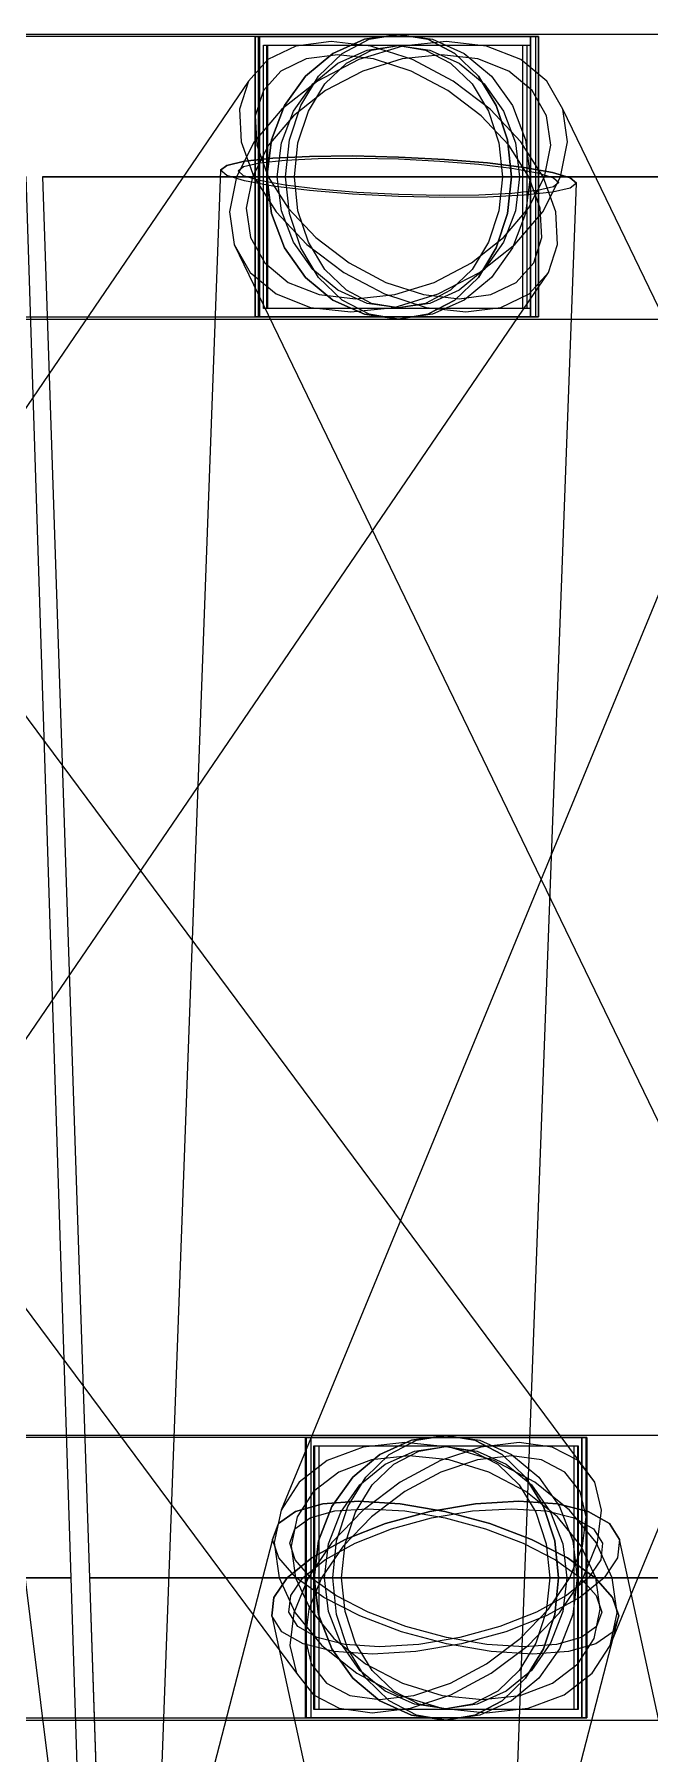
# Model space of a CAD drawing. Header units: millimetres. Extents: x -123812 to 252100, y -3000 to 639000.
# Drawn here: x 7207 to 8085, y 494749 to 497203 of the extents above; entities that cross this region are included whole.
import ezdxf

# ---------------------------------------------------------------- set-up
doc = ezdxf.new("R2010")
doc.units = ezdxf.units.MM
doc.layers.add('D-STR-STRC', color=7, linetype='Continuous', lineweight=25)

msp = doc.modelspace()

# ---------------------------------------------------------------- linework, layer by layer
at = {"layer": 'D-STR-STRC'}
for points in [[(6577.9, 494863.5), (7940.8, 496863.5), (7953.7, 496903.4), (7951.2, 496950), (7933.4, 497000), (7901.5, 497050), (7857.7, 497096.6), (7804.9, 497136.5), (7746.9, 497167.2), (7687.5, 497186.5), (7630.8, 497193.1), (7580.6, 497186.5), (7540.4, 497167.2), (7512.9, 497136.5), (6150, 495136.5)], [(6309, 496796.8), (7726.9, 496796.8), (7768.6, 496803.7), (7807.5, 496824), (7840.9, 496856.3), (7866.5, 496898.4), (7882.6, 496947.4), (7888.1, 497000), (7882.6, 497052.6), (7866.5, 497101.6), (7840.9, 497143.7), (7807.5, 497176), (7768.6, 497196.3), (7726.9, 497203.2), (6309, 497203.2)], [(6309, 496796.8), (7726.9, 496796.8), (7768.6, 496803.7), (7807.5, 496824), (7840.9, 496856.3), (7866.5, 496898.4), (7882.6, 496947.4), (7888.1, 497000), (7882.6, 497052.6), (7866.5, 497101.6), (7840.9, 497143.7), (7807.5, 497176), (7768.6, 497196.3), (7726.9, 497203.2), (6309, 497203.2)], [(8927.7, 495096.6), (7961.3, 497096.6), (7938.6, 497136.5), (7901.5, 497167.2), (7852.6, 497186.5), (7795, 497193.1), (7732.8, 497186.5), (7670.2, 497167.2), (7611.5, 497136.5), (7560.6, 497096.6), (7521.1, 497050), (7495.5, 497000), (7485.8, 496950), (7492.5, 496903.4), (8458.9, 494903.4)], [(8618.2, 497203.2), (7726.9, 497203.2), (7678.3, 497196.3), (7633, 497176), (7594.1, 497143.7), (7564.3, 497101.6), (7545.5, 497052.6), (7539.1, 497000), (7545.5, 496947.4), (7564.3, 496898.4), (7594.1, 496856.3), (7633, 496824), (7678.3, 496803.7), (7726.9, 496796.8), (8618.2, 496796.8)], [(8618.2, 497203.2), (7726.9, 497203.2), (7678.3, 497196.3), (7633, 497176), (7594.1, 497143.7), (7564.3, 497101.6), (7545.5, 497052.6), (7539.1, 497000), (7545.5, 496947.4), (7564.3, 496898.4), (7594.1, 496856.3), (7633, 496824), (7678.3, 496803.7), (7726.9, 496796.8), (8618.2, 496796.8)], [(6096.1, 496863.5), (7581.4, 494863.5), (7605.4, 494832.8), (7642.3, 494813.5), (7689.5, 494806.9), (7743.9, 494813.5), (7801.7, 494832.8), (7859, 494863.5), (7911.9, 494903.4), (7956.7, 494950), (7990.5, 495000), (8010.9, 495050), (8016.6, 495096.6), (8007.1, 495136.5), (6521.8, 497136.5)], [(8383.3, 497096.6), (7559.3, 495096.6), (7549.6, 495050), (7556.5, 495000), (7579.6, 494950), (7617.4, 494903.4), (7667.2, 494863.5), (7725.7, 494832.8), (7788.8, 494813.5), (7852.3, 494806.9), (7911.9, 494813.5), (7963.4, 494832.8), (8003.4, 494863.5), (8029.2, 494903.4), (8853.1, 496903.4)], [(9696.6, 475031.5), (6939.7, 497031.5), (6931.1, 497034.4), (6905.9, 497034.9), (6865.9, 497033.1), (6813.7, 497029), (6752.9, 497023), (6687.6, 497015.3), (6622.4, 497006.7), (6561.6, 496997.5), (6509.4, 496988.6), (6469.4, 496980.4), (6444.2, 496973.6), (6435.6, 496968.5), (9192.6, 474968.5)], [(7167.8, 474990.7), (7980.7, 496990.7), (7972.1, 496998.3), (7946.7, 497006), (7906.4, 497013.4), (7853.8, 497019.7), (7792.6, 497024.8), (7726.9, 497028.1), (7661.2, 497029.6), (7600, 497029), (7547.4, 497026.5), (7507, 497022.1), (7481.7, 497016.2), (7473, 497009.3), (6660.1, 475009.3)], [(6364, 494796.8), (7794.2, 494796.8), (7836, 494803.7), (7874.8, 494824), (7908.2, 494856.3), (7933.8, 494898.4), (7949.9, 494947.4), (7955.4, 495000), (7949.9, 495052.6), (7933.8, 495101.6), (7908.2, 495143.7), (7874.8, 495176), (7836, 495196.3), (7794.2, 495203.2), (6364, 495203.2)], [(6364, 494796.8), (7794.2, 494796.8), (7836, 494803.7), (7874.8, 494824), (7908.2, 494856.3), (7933.8, 494898.4), (7949.9, 494947.4), (7955.4, 495000), (7949.9, 495052.6), (7933.8, 495101.6), (7908.2, 495143.7), (7874.8, 495176), (7836, 495196.3), (7794.2, 495203.2), (6364, 495203.2)], [(8693.3, 495203.2), (7794.2, 495203.2), (7745.6, 495196.3), (7700.4, 495176), (7661.5, 495143.7), (7631.6, 495101.6), (7612.9, 495052.6), (7606.5, 495000), (7612.9, 494947.4), (7631.6, 494898.4), (7661.5, 494856.3), (7700.4, 494824), (7745.6, 494803.7), (7794.2, 494796.8), (8693.3, 494796.8)], [(8693.3, 495203.2), (7794.2, 495203.2), (7745.6, 495196.3), (7700.4, 495176), (7661.5, 495143.7), (7631.6, 495101.6), (7612.9, 495052.6), (7606.5, 495000), (7612.9, 494947.4), (7631.6, 494898.4), (7661.5, 494856.3), (7700.4, 494824), (7745.6, 494803.7), (7794.2, 494796.8), (8693.3, 494796.8)], [(6748.4, 489945.4), (8041.2, 494945.4), (8032.5, 494971.7), (8007.6, 495000), (7968.1, 495028.3), (7916.8, 495054.6), (7857.1, 495077.3), (7793.2, 495094.6), (7729.3, 495105.5), (7669.8, 495109.3), (7618.8, 495105.5), (7579.8, 495094.6), (7555.4, 495077.3), (7547.2, 495054.6), (6254.5, 490054.6)], [(9129.2, 490054.6), (8042.3, 495054.6), (8028, 495077.3), (7997.8, 495094.6), (7953.8, 495105.5), (7898.8, 495109.3), (7836.8, 495105.5), (7771.8, 495094.6), (7708.4, 495077.3), (7650.8, 495054.6), (7603, 495028.3), (7568.2, 495000), (7548.8, 494971.7), (7546.2, 494945.4), (8633.1, 489945.4)]]:
    msp.add_lwpolyline(points, dxfattribs=at)
for points in [[(6494.5, 496800), (7915.4, 496800), (7915.4, 497200), (6494.5, 497200)], [(6494.5, 496800), (7915.4, 496800), (7915.4, 497200), (6494.5, 497200)], [(7495.5, 497000), (7485.8, 496950), (7492.5, 496903.4), (7515.1, 496863.5), (7552.2, 496832.8), (7601.2, 496813.5), (7658.7, 496806.9), (7720.9, 496813.5), (7783.5, 496832.8), (7842.3, 496863.5), (7893.1, 496903.4), (7932.7, 496950), (7958.2, 497000), (7968, 497050), (7961.3, 497096.6), (7938.6, 497136.5), (7901.5, 497167.2), (7852.6, 497186.5), (7795, 497193.1), (7732.8, 497186.5), (7670.2, 497167.2), (7611.5, 497136.5), (7560.6, 497096.6), (7521.1, 497050)], [(7520.4, 497000), (7552.3, 496950), (7596.1, 496903.4), (7648.8, 496863.5), (7706.8, 496832.8), (7766.2, 496813.5), (7823, 496806.9), (7873.1, 496813.5), (7913.3, 496832.8), (7940.8, 496863.5), (7953.7, 496903.4), (7951.2, 496950), (7933.4, 497000), (7901.5, 497050), (7857.7, 497096.6), (7804.9, 497136.5), (7746.9, 497167.2), (7687.5, 497186.5), (7630.8, 497193.1), (7580.6, 497186.5), (7540.4, 497167.2), (7512.9, 497136.5), (7500, 497096.6), (7502.5, 497050)], [(7522.2, 496800), (7926.9, 496800), (7926.9, 497200), (7522.2, 497200)], [(7522.2, 497200), (7922.2, 497200), (7922.2, 496800), (7522.2, 496800)], [(7526.9, 497200), (7926.9, 497200), (7926.9, 496800), (7526.9, 496800)], [(7529, 497200), (7915.4, 497200), (7915.4, 496800), (7529, 496800)], [(7529, 497200), (7915.4, 497200), (7915.4, 496800), (7529, 496800)], [(7534.2, 497188), (7910.2, 497188), (7910.2, 496812), (7534.2, 496812)], [(7538.9, 497188), (7914.9, 497188), (7914.9, 496812), (7538.9, 496812)], [(7914.6, 497000), (7908.2, 496947.4), (7889.5, 496898.4), (7859.6, 496856.3), (7820.7, 496824), (7775.5, 496803.7), (7726.9, 496796.8), (7678.3, 496803.7), (7633, 496824), (7594.1, 496856.3), (7564.3, 496898.4), (7545.5, 496947.4), (7539.1, 497000), (7545.5, 497052.6), (7564.3, 497101.6), (7594.1, 497143.7), (7633, 497176), (7678.3, 497196.3), (7726.9, 497203.2), (7775.5, 497196.3), (7820.7, 497176), (7859.6, 497143.7), (7889.5, 497101.6), (7908.2, 497052.6)], [(7914.6, 497000), (7908.2, 496947.4), (7889.5, 496898.4), (7859.6, 496856.3), (7820.7, 496824), (7775.5, 496803.7), (7726.9, 496796.8), (7678.3, 496803.7), (7633, 496824), (7594.1, 496856.3), (7564.3, 496898.4), (7545.5, 496947.4), (7539.1, 497000), (7545.5, 497052.6), (7564.3, 497101.6), (7594.1, 497143.7), (7633, 497176), (7678.3, 497196.3), (7726.9, 497203.2), (7775.5, 497196.3), (7820.7, 497176), (7859.6, 497143.7), (7889.5, 497101.6), (7908.2, 497052.6)], [(7540.6, 497188), (7903.8, 497188), (7903.8, 496812), (7540.6, 496812)], [(7540.6, 497188), (7903.8, 497188), (7903.8, 496812), (7540.6, 496812)], [(7899.8, 497000), (7893.9, 496951.5), (7876.7, 496906.4), (7849.2, 496867.6), (7813.3, 496837.9), (7771.6, 496819.2), (7726.9, 496812.8), (7682.1, 496819.2), (7640.4, 496837.9), (7604.6, 496867.6), (7577.1, 496906.4), (7559.8, 496951.5), (7553.9, 497000), (7559.8, 497048.5), (7577.1, 497093.6), (7604.6, 497132.4), (7640.4, 497162.1), (7682.1, 497180.8), (7726.9, 497187.2), (7771.6, 497180.8), (7813.3, 497162.1), (7849.2, 497132.4), (7876.7, 497093.6), (7893.9, 497048.5)], [(7899.8, 497000), (7893.9, 496951.5), (7876.7, 496906.4), (7849.2, 496867.6), (7813.3, 496837.9), (7771.6, 496819.2), (7726.9, 496812.8), (7682.1, 496819.2), (7640.4, 496837.9), (7604.6, 496867.6), (7577.1, 496906.4), (7559.8, 496951.5), (7553.9, 497000), (7559.8, 497048.5), (7577.1, 497093.6), (7604.6, 497132.4), (7640.4, 497162.1), (7682.1, 497180.8), (7726.9, 497187.2), (7771.6, 497180.8), (7813.3, 497162.1), (7849.2, 497132.4), (7876.7, 497093.6), (7893.9, 497048.5)], [(7888.1, 497000), (7882.6, 496947.4), (7866.5, 496898.4), (7840.9, 496856.3), (7807.5, 496824), (7768.6, 496803.7), (7726.9, 496796.8), (7685.1, 496803.7), (7646.3, 496824), (7612.9, 496856.3), (7587.3, 496898.4), (7571.2, 496947.4), (7565.7, 497000), (7571.2, 497052.6), (7587.3, 497101.6), (7612.9, 497143.7), (7646.3, 497176), (7685.1, 497196.3), (7726.9, 497203.2), (7768.6, 497196.3), (7807.5, 497176), (7840.9, 497143.7), (7866.5, 497101.6), (7882.6, 497052.6)], [(7888.1, 497000), (7882.6, 496947.4), (7866.5, 496898.4), (7840.9, 496856.3), (7807.5, 496824), (7768.6, 496803.7), (7726.9, 496796.8), (7685.1, 496803.7), (7646.3, 496824), (7612.9, 496856.3), (7587.3, 496898.4), (7571.2, 496947.4), (7565.7, 497000), (7571.2, 497052.6), (7587.3, 497101.6), (7612.9, 497143.7), (7646.3, 497176), (7685.1, 497196.3), (7726.9, 497203.2), (7768.6, 497196.3), (7807.5, 497176), (7840.9, 497143.7), (7866.5, 497101.6), (7882.6, 497052.6)], [(7875.4, 497000), (7870.3, 496951.5), (7855.5, 496906.4), (7831.9, 496867.6), (7801.1, 496837.9), (7765.3, 496819.2), (7726.9, 496812.8), (7688.4, 496819.2), (7652.6, 496837.9), (7621.9, 496867.6), (7598.3, 496906.4), (7583.4, 496951.5), (7578.4, 497000), (7583.4, 497048.5), (7598.3, 497093.6), (7621.9, 497132.4), (7652.6, 497162.1), (7688.4, 497180.8), (7726.9, 497187.2), (7765.3, 497180.8), (7801.1, 497162.1), (7831.9, 497132.4), (7855.5, 497093.6), (7870.3, 497048.5)], [(7875.4, 497000), (7870.3, 496951.5), (7855.5, 496906.4), (7831.9, 496867.6), (7801.1, 496837.9), (7765.3, 496819.2), (7726.9, 496812.8), (7688.4, 496819.2), (7652.6, 496837.9), (7621.9, 496867.6), (7598.3, 496906.4), (7583.4, 496951.5), (7578.4, 497000), (7583.4, 497048.5), (7598.3, 497093.6), (7621.9, 497132.4), (7652.6, 497162.1), (7688.4, 497180.8), (7726.9, 497187.2), (7765.3, 497180.8), (7801.1, 497162.1), (7831.9, 497132.4), (7855.5, 497093.6), (7870.3, 497048.5)], [(7518.3, 497000), (7509.5, 496954.9), (7515.5, 496913), (7536, 496876.9), (7569.4, 496849.2), (7613.6, 496831.8), (7665.4, 496825.9), (7721.5, 496831.8), (7778, 496849.2), (7830.9, 496876.9), (7876.8, 496913), (7912.4, 496954.9), (7935.4, 497000), (7944.2, 497045.1), (7938.2, 497087), (7917.8, 497123.1), (7884.4, 497150.8), (7840.2, 497168.2), (7788.3, 497174.1), (7732.2, 497168.2), (7675.8, 497150.8), (7622.8, 497123.1), (7577, 497087), (7541.3, 497045.1)], [(7540.7, 497000), (7569.5, 496954.9), (7609, 496913), (7656.5, 496876.9), (7708.8, 496849.2), (7762.4, 496831.8), (7813.5, 496825.9), (7858.7, 496831.8), (7895, 496849.2), (7919.8, 496876.9), (7931.4, 496913), (7929.1, 496954.9), (7913, 497000), (7884.3, 497045.1), (7844.8, 497087), (7797.3, 497123.1), (7744.9, 497150.8), (7691.4, 497168.2), (7640.2, 497174.1), (7595, 497168.2), (7558.8, 497150.8), (7534, 497123.1), (7522.3, 497087), (7524.6, 497045.1)], [(7726.9, 496971.9), (7661.2, 496975.2), (7600, 496980.3), (7547.4, 496986.6), (7507, 496994), (7481.7, 497001.7), (7473, 497009.3), (7481.7, 497016.2), (7507, 497022.1), (7547.4, 497026.5), (7600, 497029), (7661.2, 497029.6), (7726.9, 497028.1), (7792.6, 497024.8), (7853.8, 497019.7), (7906.4, 497013.4), (7946.7, 497006), (7972.1, 496998.3), (7980.7, 496990.7), (7972.1, 496983.8), (7946.7, 496977.9), (7906.4, 496973.5), (7853.8, 496971), (7792.6, 496970.4)], [(7726.9, 496974.6), (7667.6, 496977.7), (7612.4, 496982.2), (7565.1, 496988), (7528.7, 496994.5), (7505.8, 497001.5), (7498, 497008.4), (7505.8, 497014.6), (7528.7, 497019.9), (7565.1, 497023.8), (7612.4, 497026.2), (7667.6, 497026.7), (7726.9, 497025.4), (7786.1, 497022.3), (7841.3, 497017.8), (7888.7, 497012), (7925.1, 497005.5), (7947.9, 496998.5), (7955.7, 496991.6), (7947.9, 496985.4), (7925.1, 496980.1), (7888.7, 496976.2), (7841.3, 496973.8), (7786.1, 496973.3)], [(6179.6, 497000), (6242.7, 495000), (7259.6, 495000), (7195.6, 497000)], [(7218.9, 497000), (7285.8, 495000), (8302.7, 495000), (8234.9, 497000)], [(8234.9, 497000), (8217.6, 497000), (8166.8, 497000), (8086.1, 497000), (7980.9, 497000), (7858.4, 497000), (7726.9, 497000), (7595.4, 497000), (7472.9, 497000), (7367.7, 497000), (7286.9, 497000), (7236.2, 497000), (7218.9, 497000), (7236.2, 497000), (7286.9, 497000), (7367.7, 497000), (7472.9, 497000), (7595.4, 497000), (7726.9, 497000), (7858.4, 497000), (7980.9, 497000), (8086.1, 497000), (8166.8, 497000), (8217.6, 497000)], [(7218.9, 497000), (7286, 495000), (8302.4, 495000), (8234.9, 497000)], [(8234.9, 497000), (8217.6, 497000), (8166.8, 497000), (8086.1, 497000), (7980.9, 497000), (7858.4, 497000), (7726.9, 497000), (7595.4, 497000), (7472.9, 497000), (7367.7, 497000), (7286.9, 497000), (7236.2, 497000), (7218.9, 497000), (7236.2, 497000), (7286.9, 497000), (7367.7, 497000), (7472.9, 497000), (7595.4, 497000), (7726.9, 497000), (7858.4, 497000), (7980.9, 497000), (8086.1, 497000), (8166.8, 497000), (8217.6, 497000)], [(8174.9, 497000), (8159.6, 497000), (8114.9, 497000), (8043.7, 497000), (7950.9, 497000), (7842.8, 497000), (7726.9, 497000), (7610.9, 497000), (7502.9, 497000), (7410.1, 497000), (7338.9, 497000), (7294.1, 497000), (7278.9, 497000), (7294.1, 497000), (7338.9, 497000), (7410.1, 497000), (7502.9, 497000), (7610.9, 497000), (7726.9, 497000), (7842.8, 497000), (7950.9, 497000), (8043.7, 497000), (8114.9, 497000), (8159.6, 497000)], [(8174.9, 497000), (8159.6, 497000), (8114.9, 497000), (8043.7, 497000), (7950.9, 497000), (7842.8, 497000), (7726.9, 497000), (7610.9, 497000), (7502.9, 497000), (7410.1, 497000), (7338.9, 497000), (7294.1, 497000), (7278.9, 497000), (7294.1, 497000), (7338.9, 497000), (7410.1, 497000), (7502.9, 497000), (7610.9, 497000), (7726.9, 497000), (7842.8, 497000), (7950.9, 497000), (8043.7, 497000), (8114.9, 497000), (8159.6, 497000)], [(6557.9, 494800), (7988.7, 494800), (7988.7, 495200), (6557.9, 495200)], [(6557.9, 494800), (7988.7, 494800), (7988.7, 495200), (6557.9, 495200)], [(7594.2, 494800), (7995.5, 494800), (7995.5, 495200), (7594.2, 495200)], [(7594.2, 495200), (7994.2, 495200), (7994.2, 494800), (7594.2, 494800)], [(7595.5, 495200), (7995.5, 495200), (7995.5, 494800), (7595.5, 494800)], [(7602.3, 495200), (7988.7, 495200), (7988.7, 494800), (7602.3, 494800)], [(7602.3, 495200), (7988.7, 495200), (7988.7, 494800), (7602.3, 494800)], [(7982, 495000), (7975.6, 494947.4), (7956.8, 494898.4), (7927, 494856.3), (7888.1, 494824), (7842.8, 494803.7), (7794.2, 494796.8), (7745.6, 494803.7), (7700.4, 494824), (7661.5, 494856.3), (7631.6, 494898.4), (7612.9, 494947.4), (7606.5, 495000), (7612.9, 495052.6), (7631.6, 495101.6), (7661.5, 495143.7), (7700.4, 495176), (7745.6, 495196.3), (7794.2, 495203.2), (7842.8, 495196.3), (7888.1, 495176), (7927, 495143.7), (7956.8, 495101.6), (7975.6, 495052.6)], [(7982, 495000), (7975.6, 494947.4), (7956.8, 494898.4), (7927, 494856.3), (7888.1, 494824), (7842.8, 494803.7), (7794.2, 494796.8), (7745.6, 494803.7), (7700.4, 494824), (7661.5, 494856.3), (7631.6, 494898.4), (7612.9, 494947.4), (7606.5, 495000), (7612.9, 495052.6), (7631.6, 495101.6), (7661.5, 495143.7), (7700.4, 495176), (7745.6, 495196.3), (7794.2, 495203.2), (7842.8, 495196.3), (7888.1, 495176), (7927, 495143.7), (7956.8, 495101.6), (7975.6, 495052.6)], [(7955.4, 495000), (7949.9, 494947.4), (7933.8, 494898.4), (7908.2, 494856.3), (7874.8, 494824), (7836, 494803.7), (7794.2, 494796.8), (7752.5, 494803.7), (7713.6, 494824), (7680.2, 494856.3), (7654.6, 494898.4), (7638.5, 494947.4), (7633, 495000), (7638.5, 495052.6), (7654.6, 495101.6), (7680.2, 495143.7), (7713.6, 495176), (7752.5, 495196.3), (7794.2, 495203.2), (7836, 495196.3), (7874.8, 495176), (7908.2, 495143.7), (7933.8, 495101.6), (7949.9, 495052.6)], [(7955.4, 495000), (7949.9, 494947.4), (7933.8, 494898.4), (7908.2, 494856.3), (7874.8, 494824), (7836, 494803.7), (7794.2, 494796.8), (7752.5, 494803.7), (7713.6, 494824), (7680.2, 494856.3), (7654.6, 494898.4), (7638.5, 494947.4), (7633, 495000), (7638.5, 495052.6), (7654.6, 495101.6), (7680.2, 495143.7), (7713.6, 495176), (7752.5, 495196.3), (7794.2, 495203.2), (7836, 495196.3), (7874.8, 495176), (7908.2, 495143.7), (7933.8, 495101.6), (7949.9, 495052.6)], [(7556.5, 495000), (7579.6, 494950), (7617.4, 494903.4), (7667.2, 494863.5), (7725.7, 494832.8), (7788.8, 494813.5), (7852.3, 494806.9), (7911.9, 494813.5), (7963.4, 494832.8), (8003.4, 494863.5), (8029.2, 494903.4), (8038.9, 494950), (8032, 495000), (8008.8, 495050), (7971.1, 495096.6), (7921.3, 495136.5), (7862.8, 495167.2), (7799.7, 495186.5), (7736.1, 495193.1), (7676.6, 495186.5), (7625.1, 495167.2), (7585, 495136.5), (7559.3, 495096.6), (7549.6, 495050)], [(7597.9, 495000), (7577.5, 494950), (7571.9, 494903.4), (7581.4, 494863.5), (7605.4, 494832.8), (7642.3, 494813.5), (7689.5, 494806.9), (7743.9, 494813.5), (7801.7, 494832.8), (7859, 494863.5), (7911.9, 494903.4), (7956.7, 494950), (7990.5, 495000), (8010.9, 495050), (8016.6, 495096.6), (8007.1, 495136.5), (7983.1, 495167.2), (7946.2, 495186.5), (7898.9, 495193.1), (7844.6, 495186.5), (7786.8, 495167.2), (7729.5, 495136.5), (7676.6, 495096.6), (7631.7, 495050)], [(7579.9, 495000), (7600.7, 494954.9), (7634.8, 494913), (7679.7, 494876.9), (7732.4, 494849.2), (7789.3, 494831.8), (7846.6, 494825.9), (7900.3, 494831.8), (7946.8, 494849.2), (7982.8, 494876.9), (8006, 494913), (8014.8, 494954.9), (8008.6, 495000), (7987.7, 495045.1), (7953.7, 495087), (7908.8, 495123.1), (7856, 495150.8), (7799.1, 495168.2), (7741.9, 495174.1), (7688.2, 495168.2), (7641.7, 495150.8), (7605.6, 495123.1), (7582.4, 495087), (7573.6, 495045.1)], [(7617.2, 495000), (7598.8, 494954.9), (7593.8, 494913), (7602.3, 494876.9), (7624, 494849.2), (7657.2, 494831.8), (7699.8, 494825.9), (7748.9, 494831.8), (7801, 494849.2), (7852.6, 494876.9), (7900.3, 494913), (7940.8, 494954.9), (7971.2, 495000), (7989.6, 495045.1), (7994.7, 495087), (7986.1, 495123.1), (7964.5, 495150.8), (7931.2, 495168.2), (7888.6, 495174.1), (7839.6, 495168.2), (7787.5, 495150.8), (7735.8, 495123.1), (7688.2, 495087), (7647.7, 495045.1)], [(7606.2, 495188), (7982.2, 495188), (7982.2, 494812), (7606.2, 494812)], [(7607.5, 495188), (7983.5, 495188), (7983.5, 494812), (7607.5, 494812)], [(7613.9, 495188), (7977.1, 495188), (7977.1, 494812), (7613.9, 494812)], [(7613.9, 495188), (7977.1, 495188), (7977.1, 494812), (7613.9, 494812)], [(7967.2, 495000), (7961.3, 494951.5), (7944, 494906.4), (7916.5, 494867.6), (7880.7, 494837.9), (7839, 494819.2), (7794.2, 494812.8), (7749.5, 494819.2), (7707.8, 494837.9), (7671.9, 494867.6), (7644.4, 494906.4), (7627.2, 494951.5), (7621.3, 495000), (7627.2, 495048.5), (7644.4, 495093.6), (7671.9, 495132.4), (7707.8, 495162.1), (7749.5, 495180.8), (7794.2, 495187.2), (7839, 495180.8), (7880.7, 495162.1), (7916.5, 495132.4), (7944, 495093.6), (7961.3, 495048.5)], [(7967.2, 495000), (7961.3, 494951.5), (7944, 494906.4), (7916.5, 494867.6), (7880.7, 494837.9), (7839, 494819.2), (7794.2, 494812.8), (7749.5, 494819.2), (7707.8, 494837.9), (7671.9, 494867.6), (7644.4, 494906.4), (7627.2, 494951.5), (7621.3, 495000), (7627.2, 495048.5), (7644.4, 495093.6), (7671.9, 495132.4), (7707.8, 495162.1), (7749.5, 495180.8), (7794.2, 495187.2), (7839, 495180.8), (7880.7, 495162.1), (7916.5, 495132.4), (7944, 495093.6), (7961.3, 495048.5)], [(7942.7, 495000), (7937.7, 494951.5), (7922.8, 494906.4), (7899.2, 494867.6), (7868.5, 494837.9), (7832.7, 494819.2), (7794.2, 494812.8), (7755.8, 494819.2), (7720, 494837.9), (7689.2, 494867.6), (7665.6, 494906.4), (7650.8, 494951.5), (7645.7, 495000), (7650.8, 495048.5), (7665.6, 495093.6), (7689.2, 495132.4), (7720, 495162.1), (7755.8, 495180.8), (7794.2, 495187.2), (7832.7, 495180.8), (7868.5, 495162.1), (7899.2, 495132.4), (7922.8, 495093.6), (7937.7, 495048.5)], [(7942.7, 495000), (7937.7, 494951.5), (7922.8, 494906.4), (7899.2, 494867.6), (7868.5, 494837.9), (7832.7, 494819.2), (7794.2, 494812.8), (7755.8, 494819.2), (7720, 494837.9), (7689.2, 494867.6), (7665.6, 494906.4), (7650.8, 494951.5), (7645.7, 495000), (7650.8, 495048.5), (7665.6, 495093.6), (7689.2, 495132.4), (7720, 495162.1), (7755.8, 495180.8), (7794.2, 495187.2), (7832.7, 495180.8), (7868.5, 495162.1), (7899.2, 495132.4), (7922.8, 495093.6), (7937.7, 495048.5)], [(8020.3, 495000), (7985.5, 494971.7), (7937.7, 494945.4), (7880.1, 494922.7), (7816.7, 494905.4), (7751.7, 494894.5), (7689.6, 494890.7), (7634.7, 494894.5), (7590.6, 494905.4), (7560.4, 494922.7), (7546.2, 494945.4), (7548.8, 494971.7), (7568.2, 495000), (7603, 495028.3), (7650.8, 495054.6), (7708.4, 495077.3), (7771.8, 495094.6), (7836.8, 495105.5), (7898.8, 495109.3), (7953.8, 495105.5), (7997.8, 495094.6), (8028, 495077.3), (8042.3, 495054.6), (8039.6, 495028.3)], [(8007.6, 495000), (8032.5, 494971.7), (8041.2, 494945.4), (8033.1, 494922.7), (8008.7, 494905.4), (7969.6, 494894.5), (7918.6, 494890.7), (7859.2, 494894.5), (7795.3, 494905.4), (7731.3, 494922.7), (7671.7, 494945.4), (7620.3, 494971.7), (7580.9, 495000), (7555.9, 495028.3), (7547.2, 495054.6), (7555.4, 495077.3), (7579.8, 495094.6), (7618.8, 495105.5), (7669.8, 495109.3), (7729.3, 495105.5), (7793.2, 495094.6), (7857.1, 495077.3), (7916.8, 495054.6), (7968.1, 495028.3)], [(7998, 495000), (7966.7, 494974.5), (7923.6, 494950.7), (7871.6, 494930.3), (7814.5, 494914.7), (7755.9, 494904.8), (7699.9, 494901.5), (7650.4, 494904.8), (7610.7, 494914.7), (7583.4, 494930.3), (7570.6, 494950.7), (7573, 494974.5), (7590.4, 495000), (7621.8, 495025.5), (7664.9, 495049.3), (7716.8, 495069.7), (7774, 495085.3), (7832.6, 495095.2), (7888.5, 495098.5), (7938.1, 495095.2), (7977.8, 495085.3), (8005, 495069.7), (8017.9, 495049.3), (8015.5, 495025.5)], [(7986.6, 495000), (8009.1, 494974.5), (8016.9, 494950.7), (8009.6, 494930.3), (7987.5, 494914.7), (7952.4, 494904.8), (7906.4, 494901.5), (7852.8, 494904.8), (7795.2, 494914.7), (7737.5, 494930.3), (7683.7, 494950.7), (7637.5, 494974.5), (7601.9, 495000), (7579.4, 495025.5), (7571.6, 495049.3), (7578.9, 495069.7), (7600.9, 495085.3), (7636.1, 495095.2), (7682.1, 495098.5), (7735.7, 495095.2), (7793.3, 495085.3), (7850.9, 495069.7), (7904.7, 495049.3), (7951, 495025.5)], [(6242.7, 495000), (6400.2, 490000), (7419.4, 490000), (7259.6, 495000)], [(7259.6, 495000), (7242.3, 495000), (7191.5, 495000), (7110.7, 495000), (7005.4, 495000), (6882.7, 495000), (6751.1, 495000), (6619.5, 495000), (6496.9, 495000), (6391.6, 495000), (6310.8, 495000), (6260, 495000), (6242.7, 495000), (6260, 495000), (6310.8, 495000), (6391.6, 495000), (6496.9, 495000), (6619.5, 495000), (6751.1, 495000), (6882.7, 495000), (7005.4, 495000), (7110.7, 495000), (7191.5, 495000), (7242.3, 495000)], [(7285.8, 495000), (7453, 490000), (8472.2, 490000), (8302.7, 495000)], [(8302.7, 495000), (8285.4, 495000), (8234.6, 495000), (8153.8, 495000), (8048.5, 495000), (7925.8, 495000), (7794.2, 495000), (7662.6, 495000), (7540, 495000), (7434.7, 495000), (7353.9, 495000), (7303.1, 495000), (7285.8, 495000), (7303.1, 495000), (7353.9, 495000), (7434.7, 495000), (7540, 495000), (7662.6, 495000), (7794.2, 495000), (7925.8, 495000), (8048.5, 495000), (8153.8, 495000), (8234.6, 495000), (8285.4, 495000)], [(7286, 495000), (7454, 490000), (8471.3, 490000), (8302.4, 495000)], [(8302.4, 495000), (8285.1, 495000), (8234.3, 495000), (8153.6, 495000), (8048.3, 495000), (7925.8, 495000), (7794.2, 495000), (7662.7, 495000), (7540.1, 495000), (7434.9, 495000), (7354.1, 495000), (7303.4, 495000), (7286, 495000), (7303.4, 495000), (7354.1, 495000), (7434.9, 495000), (7540.1, 495000), (7662.7, 495000), (7794.2, 495000), (7925.8, 495000), (8048.3, 495000), (8153.6, 495000), (8234.3, 495000), (8285.1, 495000)], [(8302.4, 495000), (8285.1, 495000), (8234.3, 495000), (8153.6, 495000), (8048.3, 495000), (7925.8, 495000), (7794.2, 495000), (7662.7, 495000), (7540.1, 495000), (7434.9, 495000), (7354.1, 495000), (7303.4, 495000), (7286, 495000), (7303.4, 495000), (7354.1, 495000), (7434.9, 495000), (7540.1, 495000), (7662.7, 495000), (7794.2, 495000), (7925.8, 495000), (8048.3, 495000), (8153.6, 495000), (8234.3, 495000), (8285.1, 495000)], [(8242.6, 495000), (8227.3, 495000), (8182.5, 495000), (8111.3, 495000), (8018.4, 495000), (7910.3, 495000), (7794.2, 495000), (7678.2, 495000), (7570.1, 495000), (7477.2, 495000), (7406, 495000), (7361.2, 495000), (7345.9, 495000), (7361.2, 495000), (7406, 495000), (7477.2, 495000), (7570.1, 495000), (7678.2, 495000), (7794.2, 495000), (7910.3, 495000), (8018.4, 495000), (8111.3, 495000), (8182.5, 495000), (8227.3, 495000)], [(8242.6, 495000), (8227.3, 495000), (8182.5, 495000), (8111.3, 495000), (8018.4, 495000), (7910.3, 495000), (7794.2, 495000), (7678.2, 495000), (7570.1, 495000), (7477.2, 495000), (7406, 495000), (7361.2, 495000), (7345.9, 495000), (7361.2, 495000), (7406, 495000), (7477.2, 495000), (7570.1, 495000), (7678.2, 495000), (7794.2, 495000), (7910.3, 495000), (8018.4, 495000), (8111.3, 495000), (8182.5, 495000), (8227.3, 495000)]]:
    msp.add_lwpolyline(points, close=True, dxfattribs=at)

doc.saveas('drawing.dxf')
